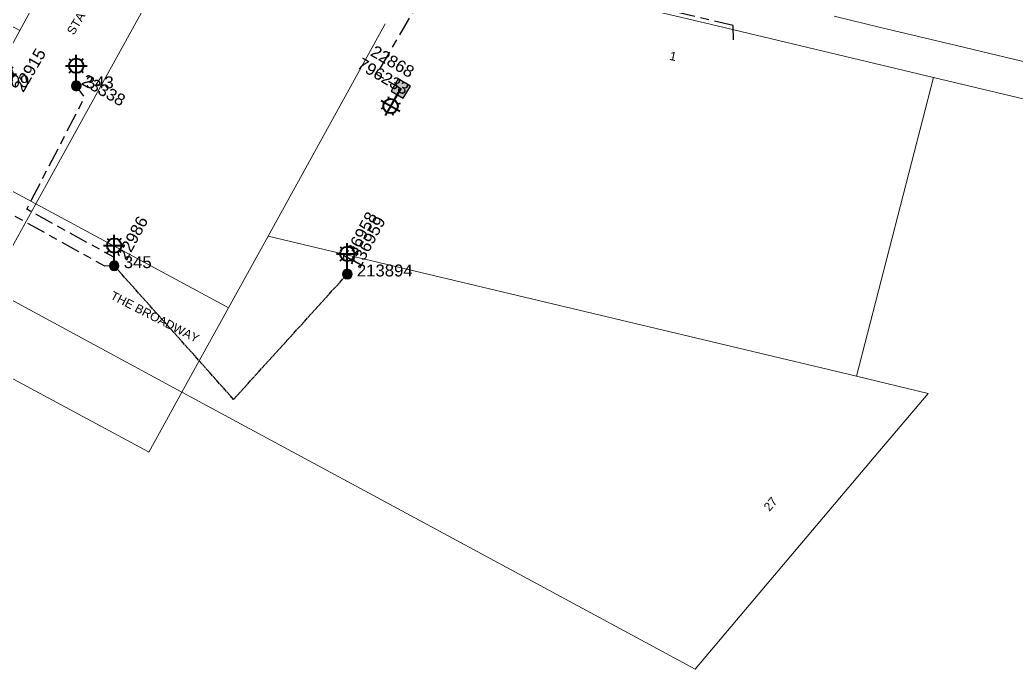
# Model space of a CAD drawing. Header units: metres. Extents: x 285841 to 287079, y 6262591 to 6263353.
# Drawn here: x 286453.1 to 286661.3, y 6262598.5 to 6262734.2 of the extents above; entities that cross this region are included whole.
import ezdxf
from ezdxf.enums import TextEntityAlignment as Align

# ---------------------------------------------------------------- set-up
doc = ezdxf.new("R2010")
doc.units = ezdxf.units.M
for name, pattern in [('Cable Exist OH', [1, 1, 0]), ('Cable Exist UG', [8.2, 4, -1.2, 1.8, -1.2]), ('Dash', [5, 3, -2])]:
    doc.linetypes.add(name, pattern=pattern)
doc.layers.get('0').update_dxf_attribs({"color": 6})
for name, color, linetype in [('_User SL', 2, 'Continuous'), ('Equip_SL_EXT', 7, 'Continuous'), ('Equip_SP_SL_EXT', 7, 'Continuous'), ('SupportsOH_SP_TR_HV_LV_SL_EXT', 7, 'Continuous'), ('SupportsUG_SP_LV_SL_EXT', 7, 'Continuous')]:
    doc.layers.add(name, color=color, linetype=linetype)
for name, color, linetype, lineweight in [('Cadastre Land Parcels_SP_EXT', 96, 'Continuous', 15), ('Cadastre Roads_SP_EXT', 54, 'Continuous', 15), ('Mains_LV_SL_EXT', 141, 'Continuous', 25)]:
    doc.layers.add(name, color=color, linetype=linetype, lineweight=lineweight)
doc.styles.add('COLUMN_LABEL', font='arial.ttf')
doc.styles.add('iecARIAL', font='arial.ttf', dxfattribs={"height": 2})
doc.styles.add('IESYMBOL1', font='isocp.shx')
doc.styles.add('POLE_LABEL', font='arial.ttf', dxfattribs={"height": 2})
doc.styles.add('SLCP_LABEL', font='arial.ttf', dxfattribs={"height": 3.5})
doc.styles.get("Standard").update_dxf_attribs({"font": 'arial.ttf'})

# ---------------------------------------------------------------- blocks, each defined once
blk = doc.blocks.new('COLUMN_EXT')
blk.add_hatch(color=256).paths.add_polyline_path([(-1.49, 1.48), (-1.49, -1.49), (1.48, -1.49), (1.48, 1.48)])
blk.add_lwpolyline([(-1.49, -1.49), (1.48, -1.49), (1.48, 1.48), (-1.49, 1.48)], close=True)
for tag, height, style, flags, p in [('ASSET_NUM', 2.5, 'COLUMN_LABEL', 8, (2, 2)), ('STRUCTURE_PLANT_NUMBER', 0.2, 'POLE_LABEL', 9, (1.81, 0.03)), ('STREET_CODE', 0.2, 'COLUMN_LABEL', 9, (1.81, -0.2))]:
    blk.add_attdef(tag, text='', height=height, dxfattribs=dict(style=style, flags=flags)).set_placement(p, align=Align.MIDDLE_LEFT)
at = {"flags": 9}
for tag, p in [('COLUMN_TYPE', (1.81, -0.4)), ('OWNED_BY', (1.81, -0.6)), ('STATE', (1.81, -0.8)), ('USAGE', (1.81, -1)), ('STREETNAME', (1.81, -1.6)), ('SUBURB', (1.81, -1.8)), ('LEGEND', (1.81, -1.2)), ('LOCATION', (1.81, -1.4)), ('NOTES', (1.81, -2))]:
    blk.add_attdef(tag, text='', height=0.2, dxfattribs=at).set_placement(p, align=Align.MIDDLE_LEFT)
at = {"flags": 1}
blk.add_attdef('Z', (1.81, -2.35), '', height=0.2, dxfattribs=at)
blk = doc.blocks.new('SL_LANTERN_EXT')
at = {"lineweight": 40}
for p, q in [((0, 1.97), (0, 6.47)), ((-2.25, 4.22), (2.25, 4.22)), ((-1.46, 5.68), (-1.06, 5.28)), ((1.46, 5.68), (1.06, 5.28)), ((-1.46, 2.76), (-1.06, 3.16)), ((0, 0), (0, 2.72)), ((1.46, 2.76), (1.06, 3.16))]:
    blk.add_line(p, q, dxfattribs=at)
blk.add_circle((0, 4.22), 1.5, dxfattribs=at)
at = {"style": 'iecARIAL', "flags": 8}
blk.add_attdef('ASSET_NUM', (1.5, 1.5), '', height=2.5, dxfattribs=at)
for tag, p, height, flags in [('OPERATING_VOLTAGE', (0.98, -1.65), 0.2, 9), ('ORIENTATION', (0.98, -1.85), 0.2, 9), ('OWNED_BY', (0.98, -2.05), 0.2, 9), ('STATE', (0.98, -2.25), 0.2, 9), ('CONSTRUCTED_VOLTAGE', (0.98, -0.65), 0.2, 9), ('CONTROL_TYPE', (0.98, -0.85), 0.2, 9), ('LANTERN_PURPOSE', (0.98, -1.05), 0.2, 9), ('LANTERN_TYPE', (0.98, -1.25), 0.2, 9), ('NO_PHASES', (0.98, -1.45), 0.2, 9), ('LNUMBER', (2.18, -3.25), 2.5, 8), ('USAGE', (0.98, -2.45), 0.2, 9), ('CEXIST', (0.98, -2.65), 0.2, 9), ('CNEW', (0.98, -2.85), 0.2, 9), ('CNUMBER', (0.98, -3.05), 0.2, 9), ('CREMOVE', (0.98, -3.25), 0.2, 9), ('CREPLACE', (0.98, -3.45), 0.2, 9), ('LKINGHEIGHT', (0.98, -3.65), 0.2, 9), ('LBRACKET', (0.98, -3.85), 0.2, 9), ('LBRACKETVOCAB', (0.98, -4.05), 0.2, 9), ('LCATEGORY', (0.98, -4.25), 0.2, 9), ('LCHARGE1', (0.98, -4.45), 0.2, 9), ('LCHARGE1PERCENT', (0.98, -4.65), 0.2, 9), ('LCHARGE2', (0.98, -4.85), 0.2, 9), ('LCHARGE2PERCENT', (0.98, -5.05), 0.2, 9), ('LCHARGE3', (0.98, -5.25), 0.2, 9), ('LCHARGE3PERCENT', (0.98, -5.45), 0.2, 9), ('LEXIST', (0.98, -5.65), 0.2, 9), ('LLAMP', (0.98, -5.85), 0.2, 9), ('LLAMPVOCAB', (0.98, -6.05), 0.2, 9), ('LMAST', (0.98, -6.25), 0.2, 9), ('LMASTVOCAB', (0.98, -6.45), 0.2, 9), ('LNEW', (0.98, -6.65), 0.2, 9), ('LANTNUMBER', (0.98, -6.85), 0.2, 9), ('LOUTREACH', (0.98, -7.25), 0.2, 9), ('LOUTREACHVOCAB', (0.98, -7.45), 0.2, 9), ('LRATECODE', (0.98, -7.65), 0.2, 9), ('LREMOVE', (0.98, -7.85), 0.2, 9), ('LREPLACE', (0.98, -8.05), 0.2, 9), ('LTYPE', (0.98, -8.25), 0.2, 9), ('LTYPEVOCAB', (0.98, -8.45), 0.2, 9), ('STREETNAME', (0.98, -9.25), 0.2, 9), ('SUBURB', (0.98, -9.45), 0.2, 1), ('LEGEND', (0.98, -8.65), 0.2, 9), ('LOCATION', (0.98, -8.85), 0.2, 9), ('NOTES', (0.98, -9.05), 0.2, 9)]:
    blk.add_attdef(tag, p, '', height=height, dxfattribs=dict(flags=flags))
blk = doc.blocks.new('POLE_EXT')
blk.add_hatch(color=256).paths.add_polyline_path([(-1, 0, 1), (1, 0, 1)])
blk.add_lwpolyline([(-1, 0, 1), (1, 0, 1)], format="xyb", close=True)
at = {"flags": 8}
blk.add_attdef('pNumber', text='', height=2, dxfattribs=at).set_placement((3, 2.5), align=Align.MIDDLE_CENTER)
at = {"style": 'POLE_LABEL', "flags": 9}
for tag, p in [('STRUCTURE_PLANT_NUMBER', (1.35, 0.03)), ('STREET_CODE', (1.35, -0.2))]:
    blk.add_attdef(tag, text='', height=0.2, dxfattribs=at).set_placement(p, align=Align.MIDDLE_LEFT)
at = {"flags": 9}
for tag, p in [('OWNED_BY', (1.35, -0.4)), ('SPECIAL_USE', (1.35, -0.8)), ('STATE', (1.35, -1)), ('cLV', (1.35, -1.4)), ('hDepth', (1.35, -1.6)), ('hDia', (1.35, -1.8)), ('cHV', (1.35, -2)), ('PARENT', (1.35, -0.6)), ('USAGE', (1.35, -1.2)), ('cLinedev', (1.35, -3.4)), ('pExisting', (1.35, -3.8)), ('LBRACKET', (1.35, -2.2)), ('LExisting', (1.35, -2.4)), ('LANTNUMBER', (1.35, -2.6)), ('LOther', (1.35, -2.8)), ('LRemove', (1.35, -3)), ('LEGEND', (1.35, -3.2)), ('LOCATION', (1.35, -3.6)), ('PFNUMBER', (1.35, -4)), ('NEWPFNUMBER', (1.35, -4.2)), ('pFooting', (1.35, -4.4)), ('pNew', (1.35, -4.6)), ('pRelocate', (1.35, -5)), ('pRemove', (1.35, -5.2)), ('pReplace', (1.35, -5.4)), ('pStay', (1.35, -5.6)), ('pType', (1.35, -5.8)), ('cspan', (1.35, -6)), ('STREETNAME', (1.35, -6.2)), ('SUBURB', (1.35, -6.4)), ('OPERATED_BY', (1.36, -7.01)), ('NOTES', (1.35, -6.6)), ('MAINTAINED_BY', (1.36, -6.81))]:
    blk.add_attdef(tag, text='', height=0.2, dxfattribs=at).set_placement(p, align=Align.MIDDLE_LEFT)
at = {"flags": 1}
blk.add_attdef('Z', (1.35, -7.33), '', height=0.2, dxfattribs=at)
blk = doc.blocks.new('SLCP_ZELL_EXT')
blk.add_wipeout([(-0.24, 7.5), (-0.71, 7.47), (-1.17, 7.41), (-1.64, 7.32), (-2.09, 7.21), (-2.54, 7.06), (-2.98, 6.89), (-3.41, 6.69), (-3.82, 6.46), (-4.22, 6.21), (-4.6, 5.93), (-4.96, 5.63), (-5.31, 5.31), (-5.63, 4.96), (-5.93, 4.6), (-6.21, 4.22), (-6.46, 3.82), (-6.69, 3.41), (-6.89, 2.98), (-7.06, 2.54), (-7.21, 2.09), (-7.32, 1.64), (-7.41, 1.17), (-7.47, 0.71), (-7.5, 0.24), (-7.5, -0.24), (-7.47, -0.71), (-7.41, -1.17), (-7.32, -1.64), (-7.21, -2.09), (-7.06, -2.54), (-6.89, -2.98), (-6.69, -3.41), (-6.46, -3.82), (-6.21, -4.22), (-5.93, -4.6), (-5.63, -4.96), (-5.31, -5.31), (-4.96, -5.63), (-4.6, -5.93), (-4.22, -6.21), (-3.82, -6.46), (-3.41, -6.69), (-2.98, -6.89), (-2.54, -7.06), (-2.09, -7.21), (-1.64, -7.32), (-1.17, -7.41), (-0.71, -7.47), (-0.24, -7.5), (0.24, -7.5), (0.71, -7.47), (1.17, -7.41), (1.64, -7.32), (2.09, -7.21), (2.54, -7.06), (2.98, -6.89), (3.41, -6.69), (3.82, -6.46), (4.22, -6.21), (4.6, -5.93), (4.96, -5.63), (5.31, -5.31), (5.63, -4.96), (5.93, -4.6), (6.21, -4.22), (6.46, -3.82), (6.69, -3.41), (6.89, -2.98), (7.06, -2.54), (7.21, -2.09), (7.32, -1.64), (7.41, -1.17), (7.47, -0.71), (7.5, -0.24), (7.5, 0.24), (7.47, 0.71), (7.41, 1.17), (7.32, 1.64), (7.21, 2.09), (7.06, 2.54), (6.89, 2.98), (6.69, 3.41), (6.46, 3.82), (6.21, 4.22), (5.93, 4.6), (5.63, 4.96), (5.31, 5.31), (4.96, 5.63), (4.6, 5.93), (4.22, 6.21), (3.82, 6.46), (3.41, 6.69), (2.98, 6.89), (2.54, 7.06), (2.09, 7.21), (1.64, 7.32), (1.17, 7.41), (0.71, 7.47), (0.24, 7.5)])
at = {"linetype": 'Dash', "lineweight": 40, "ltscale": 0.7}
for p, q in [((0, 4.11), (0, -4.11)), ((-4.11, 0), (4.11, 0))]:
    blk.add_line(p, q, dxfattribs=at)
blk.add_circle((0, 0), 4.11, dxfattribs=at)
at = {"lineweight": 40, "style": 'IESYMBOL1'}
for s, p in [('P', (-1.6, 0)), ('Z', (1.7, 0)), ('60', (-1.61, -3.31))]:
    blk.add_text(s, height=2, dxfattribs=at).set_placement(p, align=Align.BOTTOM_CENTER)
at = {"style": 'SLCP_LABEL'}
for tag, height, flags, p in [('ASSET_NUM', 2.5, 8, (2, 2)), ('STREET_CODE', 0.2, 9, (0, -0.2))]:
    blk.add_attdef(tag, text='', height=height, dxfattribs=dict(at, flags=flags)).set_placement(p, align=Align.MIDDLE_LEFT)
at = {"flags": 1}
blk.add_attdef('Z', (0, 0), '', height=0.2, dxfattribs=at)
at = {"flags": 9}
for tag, p in [('CONSTRUCTED_VOLTAGE', (0, -0.4)), ('CONTROL_TYPE', (0, -0.6)), ('OPERATING_VOLTAGE', (0, -1)), ('ORIENTATION', (0, -1.2)), ('OWNED_BY', (0, -1.4)), ('STATE', (0, -2)), ('NO_PHASES', (0, -0.8)), ('USAGE', (0, -1.6)), ('LOCATION', (0, -1.8)), ('NOTES', (0, -2.2))]:
    blk.add_attdef(tag, text='', height=0.2, dxfattribs=at).set_placement(p, align=Align.MIDDLE_LEFT)

msp = doc.modelspace()

# ---------------------------------------------------------------- linework, layer by layer
at = {"layer": '_User SL', "linetype": 'Cable Exist UG', "flags": 128}
for points in [[(286472.78, 6262682.79), (286472.67, 6262684.62), (286454.5, 6262694.59), (286466.61, 6262718.02), (286464.85, 6262720.39)], [(286472.78, 6262682.79), (286470.83, 6262682.7), (286452.03, 6262693.14), (286443.93, 6262678.71), (286441.49, 6262677.14)]]:
    msp.add_lwpolyline(points, dxfattribs=at)
at = {"layer": '_User SL', "linetype": 'Cable Exist OH', "flags": 128}
for points in [[(286497.74, 6262654.85), (286472.78, 6262682.79)], [(286497.74, 6262654.85), (286521.5, 6262681.05)]]:
    msp.add_lwpolyline(points, dxfattribs=at)
at = {"layer": 'Cadastre Land Parcels_SP_EXT', "linetype": 'Continuous'}
for points in [[(286460.4, 6262745.48), (286419.56, 6262767.51), (286412.31, 6262753.92), (286453.03, 6262731.99), (286460.4, 6262745.48)], [(286504.94, 6262689.01), (286534.54, 6262742.75), (286535.79, 6262747.96), (286490.88, 6262758.66), (286490.62, 6262757.78), (286456.42, 6262695.72), (286496.17, 6262674.26), (286496.66, 6262673.99), (286504.94, 6262689.01)], [(286644, 6262722.18), (286597.64, 6262733.23), (286575.21, 6262738.57), (286573.63, 6262738.95), (286545.02, 6262745.76), (286536.47, 6262747.8), (286535.79, 6262747.96), (286534.54, 6262742.75), (286504.94, 6262689.01), (286627.96, 6262659.68), (286644, 6262722.18)], [(286594.19, 6262598.46), (286522.43, 6262637.22), (286486.94, 6262656.39), (286496.66, 6262673.99), (286504.94, 6262689.01), (286627.96, 6262659.68), (286642.94, 6262656.11), (286632.41, 6262643.66), (286607.36, 6262614.04), (286594.19, 6262598.46)], [(286486.94, 6262656.39), (286446.69, 6262678.07), (286439.78, 6262665.52), (286479.98, 6262643.86), (286480.02, 6262643.84), (286483.71, 6262650.53), (286486.94, 6262656.39)]]:
    msp.add_lwpolyline(points, close=True, dxfattribs=at)
at = {"layer": 'Cadastre Roads_SP_EXT', "linetype": 'Continuous'}
for points in [[(286490.62, 6262757.78), (286490.88, 6262758.66), (286482.1, 6262760.42), (286469.89, 6262762.87), (286460.4, 6262745.48), (286453.03, 6262731.99), (286445.82, 6262718.77), (286438.45, 6262705.29), (286446.12, 6262701.21), (286456.42, 6262695.72), (286490.62, 6262757.78)], [(286496.66, 6262673.99), (286496.17, 6262674.26), (286456.42, 6262695.72), (286451.81, 6262687.36), (286446.69, 6262678.07), (286486.94, 6262656.39), (286496.66, 6262673.99)]]:
    msp.add_lwpolyline(points, close=True, dxfattribs=at)
for points in [[(286575.21, 6262738.57), (286597.64, 6262733.23), (286644, 6262722.18), (286689.62, 6262711.31)], [(286667.45, 6262724.41), (286648.81, 6262728.85), (286632.95, 6262732.63), (286623.27, 6262734.96)]]:
    msp.add_lwpolyline(points, dxfattribs=at)
at = {"layer": 'Mains_LV_SL_EXT', "linetype": 'Cable Exist UG'}
msp.add_lwpolyline([(286602.24, 6262730.03), (286602.12, 6262733.03), (286558.76, 6262743.27), (286560.03, 6262749.08)], dxfattribs=at)

# ---------------------------------------------------------------- block references
at = {"layer": 'Equip_SP_SL_EXT'}
ref = msp.add_blockref('SL_LANTERN_EXT', (286450.1, 6262718.62), dxfattribs=at)
ref.add_attrib('ASSET_NUM', '22915', dxfattribs={"layer": '0', "height": 2.5, "rotation": 59.9479, "style": 'iecARIAL'}).set_placement((286451.6, 6262720.12), align=Align.TOP_LEFT)
ref = msp.add_blockref('SL_LANTERN_EXT', (286532.66, 6262719.83), dxfattribs=dict(at, rotation=149.8984681673717))
ref.add_attrib('ASSET_NUM', '22868', dxfattribs={"layer": '0', "height": 2.5, "rotation": 329.8742, "style": 'iecARIAL'}).set_placement((286534.16, 6262721.33), align=Align.BOTTOM_RIGHT)
ref = msp.add_blockref('SL_LANTERN_EXT', (286464.85, 6262720.39), dxfattribs=at)
ref.add_attrib('ASSET_NUM', '23338', dxfattribs={"layer": '0', "height": 2.5, "rotation": 330.5346, "style": 'iecARIAL'}).set_placement((286466.35, 6262721.89), align=Align.MIDDLE_LEFT)
ref = msp.add_blockref('SL_LANTERN_EXT', (286472.78, 6262682.79), dxfattribs=at)
ref.add_attrib('ASSET_NUM', '22986', dxfattribs={"layer": '0', "height": 2.5, "rotation": 61.8606, "style": 'iecARIAL'}).set_placement((286474.28, 6262684.29), align=Align.MIDDLE_LEFT)
ref = msp.add_blockref('SL_LANTERN_EXT', (286521.5, 6262681.05), dxfattribs=at)
ref.add_attrib('ASSET_NUM', '136958', dxfattribs={"layer": '0', "height": 2.5, "rotation": 61.8758, "style": 'iecARIAL'}).set_placement((286523, 6262682.55), align=Align.BOTTOM_LEFT)
ref = msp.add_blockref('SL_LANTERN_EXT', (286521.5, 6262681.05), dxfattribs=at)
ref.add_attrib('ASSET_NUM', '136959', dxfattribs={"layer": '0', "height": 2.5, "rotation": 61.876, "style": 'iecARIAL'}).set_placement((286523, 6262682.55), align=Align.MIDDLE_LEFT)
at = {"layer": 'SupportsOH_SP_TR_HV_LV_SL_EXT'}
ref = msp.add_blockref('POLE_EXT', (286450.1, 6262718.62), dxfattribs=at)
ref.add_attrib('ASSET_NUM', '309', dxfattribs={"layer": '0', "height": 2.5, "rotation": 0.0512, "style": 'POLE_LABEL'}).set_placement((286452.1, 6262719.37), align=Align.BOTTOM_CENTER)
ref = msp.add_blockref('POLE_EXT', (286464.85, 6262720.39), dxfattribs=at)
ref.add_attrib('ASSET_NUM', '343', dxfattribs={"layer": '0', "height": 2.5, "rotation": 359.9281, "style": 'POLE_LABEL'}).set_placement((286466.85, 6262721.14), align=Align.MIDDLE_LEFT)
ref = msp.add_blockref('POLE_EXT', (286472.78, 6262682.79), dxfattribs=at)
ref.add_attrib('ASSET_NUM', '345', dxfattribs={"layer": '0', "height": 2.5, "rotation": 0.0069, "style": 'POLE_LABEL'}).set_placement((286474.78, 6262683.54), align=Align.MIDDLE_LEFT)
ref = msp.add_blockref('POLE_EXT', (286521.5, 6262681.05), dxfattribs=at)
ref.add_attrib('ASSET_NUM', '213894', dxfattribs={"layer": '0', "height": 2.5, "style": 'POLE_LABEL'}).set_placement((286523.5, 6262681.8), align=Align.MIDDLE_LEFT)
at = {"layer": 'SupportsUG_SP_LV_SL_EXT'}
ref = msp.add_blockref('COLUMN_EXT', (286532.66, 6262719.83), dxfattribs=dict(at, rotation=149.8984681673717))
ref.add_attrib('ASSET_NUM', '796233', dxfattribs={"layer": '0', "height": 2.5, "rotation": 329.8742, "style": 'COLUMN_LABEL'}).set_placement((286534.66, 6262720.58), align=Align.TOP_RIGHT)

# ---------------------------------------------------------------- texts
at = {"layer": 'Cadastre Land Parcels_SP_EXT'}
for s, rotation, p in [('1', 347.8526, (286588.72, 6262725.87)), ('27', 50.08, (286609.74, 6262631.31))]:
    msp.add_text(s, height=1.8, rotation=rotation, dxfattribs=at).set_placement(p)
at = {"layer": 'Cadastre Roads_SP_EXT'}
for s, rotation, p in [('STATION ST', 59.221, (286464.32, 6262730.9)), ('THE BROADWAY', 332.771, (286471.81, 6262675.95))]:
    msp.add_text(s, height=1.8, rotation=rotation, dxfattribs=at).set_placement(p)

# ---------------------------------------------------------------- next in the draw order: block references
at = {"layer": 'Equip_SL_EXT'}
ref = msp.add_blockref('SLCP_ZELL_EXT', (286531.23, 6262740.68), dxfattribs=at)
ref.add_attrib('ASSET_NUM', '8201', dxfattribs={"layer": '0', "height": 2.5, "rotation": 1, "style": 'SLCP_LABEL'}).set_placement((286533.23, 6262741.43), align=Align.TOP_CENTER)

# ---------------------------------------------------------------- next in the draw order: linework, layer by layer
at = {"layer": '_User SL', "linetype": 'Cable Exist UG', "flags": 128}
msp.add_lwpolyline([(286531.23, 6262740.68), (286535.51, 6262736.41), (286527.63, 6262722.87), (286532.66, 6262719.83)], dxfattribs=at)

doc.saveas('drawing.dxf')
